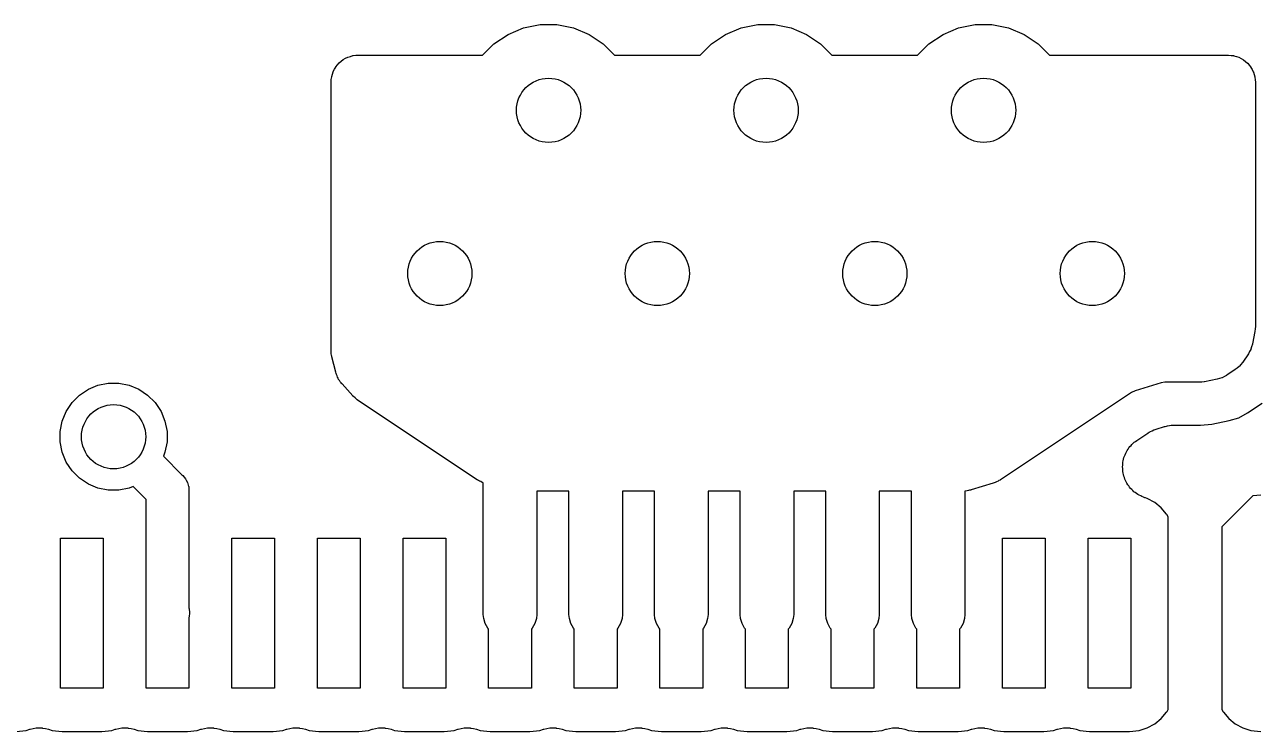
# Model space of a CAD drawing. Extents: x 86.1 to 155.4, y -71.6 to -29.3.
# Drawn here: x 102.96 to 108.72, y -32.62 to -29.32 of the extents above; entities that cross this region are included whole.
import ezdxf

# ---------------------------------------------------------------- set-up
doc = ezdxf.new("R2010")
doc.units = 0
doc.layers.add('BLACK', color=7, linetype='CONTINUOUS')

msp = doc.modelspace()

# ---------------------------------------------------------------- linework, layer by layer
at = {"layer": 'BLACK', "linetype": 'CONTINUOUS'}
for p, q in [((105.155, -29.4073), (105.221, -29.3635)), ((105.221, -29.3635), (105.293, -29.3334)), ((105.293, -29.3334), (105.371, -29.318)), ((105.371, -29.318), (105.449, -29.318)), ((105.449, -29.318), (105.527, -29.3334)), ((105.527, -29.3334), (105.599, -29.3635)), ((105.599, -29.3635), (105.665, -29.4073)), ((106.171, -29.4073), (106.237, -29.3635)), ((106.237, -29.3635), (106.309, -29.3334)), ((106.309, -29.3334), (106.387, -29.318)), ((106.387, -29.318), (106.465, -29.318)), ((106.465, -29.318), (106.543, -29.3334)), ((106.543, -29.3334), (106.615, -29.3635)), ((106.615, -29.3635), (106.681, -29.4073)), ((107.187, -29.4073), (107.253, -29.3635)), ((107.253, -29.3635), (107.325, -29.3334)), ((107.325, -29.3334), (107.403, -29.318)), ((107.403, -29.318), (107.481, -29.318)), ((107.481, -29.318), (107.559, -29.3334)), ((107.559, -29.3334), (107.631, -29.3635)), ((107.631, -29.3635), (107.697, -29.4073)), ((105.102, -29.46), (105.155, -29.4073)), ((105.665, -29.4073), (105.718, -29.46)), ((106.118, -29.46), (106.171, -29.4073)), ((106.681, -29.4073), (106.734, -29.46)), ((107.134, -29.46), (107.187, -29.4073)), ((107.697, -29.4073), (107.75, -29.46)), ((104.441, -29.4888), (104.451, -29.4812)), ((104.451, -29.4807), (104.462, -29.4752)), ((104.451, -29.481), (104.451, -29.4807)), ((104.451, -29.4812), (104.451, -29.481)), ((104.462, -29.4752), (104.473, -29.4696)), ((104.473, -29.4692), (104.485, -29.4659)), ((104.473, -29.4695), (104.473, -29.4692)), ((104.473, -29.4696), (104.473, -29.4695)), ((104.485, -29.4659), (104.496, -29.4624)), ((104.496, -29.4624), (104.497, -29.4624)), ((104.497, -29.4622), (104.509, -29.4612)), ((104.497, -29.4624), (104.497, -29.4622)), ((104.509, -29.4612), (104.521, -29.46)), ((104.521, -29.46), (105.102, -29.46)), ((105.718, -29.46), (106.118, -29.46)), ((106.734, -29.46), (107.134, -29.46)), ((107.75, -29.46), (108.585, -29.46)), ((108.585, -29.46), (108.586, -29.46)), ((108.586, -29.46), (108.586, -29.46)), ((108.586, -29.46), (108.586, -29.46)), ((108.586, -29.46), (108.587, -29.46)), ((108.587, -29.46), (108.599, -29.4613)), ((108.599, -29.4613), (108.611, -29.4626)), ((108.611, -29.4626), (108.611, -29.4627)), ((108.611, -29.4627), (108.611, -29.4628)), ((108.611, -29.4628), (108.623, -29.4664)), ((108.623, -29.4664), (108.634, -29.4699)), ((108.634, -29.4699), (108.635, -29.4701)), ((108.635, -29.4701), (108.635, -29.4703)), ((108.635, -29.4703), (108.645, -29.476)), ((108.645, -29.476), (108.656, -29.4817)), ((108.656, -29.4817), (108.656, -29.482)), ((108.656, -29.482), (108.657, -29.4822)), ((108.657, -29.4822), (108.666, -29.4899)), ((104.4, -29.5492), (104.404, -29.5378)), ((104.404, -29.537), (104.41, -29.5265)), ((104.404, -29.5374), (104.404, -29.537)), ((104.404, -29.5378), (104.404, -29.5374)), ((104.41, -29.5265), (104.416, -29.516)), ((104.416, -29.5152), (104.424, -29.5061)), ((104.416, -29.5156), (104.416, -29.5152)), ((104.416, -29.516), (104.416, -29.5156)), ((104.424, -29.5061), (104.432, -29.4969)), ((104.432, -29.4963), (104.441, -29.4888)), ((104.432, -29.4966), (104.432, -29.4963)), ((104.432, -29.4969), (104.432, -29.4966)), ((108.666, -29.4899), (108.675, -29.4975)), ((108.675, -29.4975), (108.675, -29.4979)), ((108.675, -29.4979), (108.676, -29.4981)), ((108.676, -29.4981), (108.683, -29.5075)), ((108.683, -29.5075), (108.691, -29.5167)), ((108.691, -29.5167), (108.691, -29.5171)), ((108.691, -29.5171), (108.691, -29.5175)), ((108.691, -29.5175), (108.697, -29.5281)), ((108.697, -29.5281), (108.702, -29.5386)), ((108.702, -29.5386), (108.703, -29.539)), ((108.703, -29.539), (108.703, -29.5394)), ((108.703, -29.5394), (108.706, -29.5509)), ((104.394, -29.5852), (104.395, -29.5733)), ((104.394, -29.5861), (104.394, -29.5852)), ((104.394, -29.587), (104.394, -29.5861)), ((104.394, -29.5861), (104.394, -29.5861)), ((104.394, -29.5861), (104.394, -29.5861)), ((104.394, -30.8385), (104.394, -29.587)), ((104.395, -29.5733), (104.397, -29.5615)), ((104.397, -29.5606), (104.4, -29.5492)), ((104.397, -29.561), (104.397, -29.5606)), ((104.397, -29.5615), (104.397, -29.561)), ((108.706, -29.5509), (108.71, -29.5623)), ((108.71, -29.5623), (108.71, -29.5628)), ((108.71, -29.5628), (108.71, -29.5632)), ((108.71, -29.5632), (108.711, -29.5751)), ((108.711, -29.5751), (108.712, -29.587)), ((108.712, -29.587), (108.712, -30.7255)), ((108.71, -30.7503), (108.698, -30.8089)), ((108.711, -30.7387), (108.71, -30.7503)), ((108.712, -30.7273), (108.711, -30.7387)), ((108.712, -30.7255), (108.712, -30.7256)), ((108.712, -30.7256), (108.712, -30.7256)), ((108.712, -30.7256), (108.712, -30.7256)), ((108.712, -30.7256), (108.712, -30.7273)), ((104.394, -30.8408), (104.394, -30.8385)), ((104.394, -30.8431), (104.394, -30.8408)), ((104.395, -30.8532), (104.394, -30.8431)), ((104.396, -30.8632), (104.395, -30.8532)), ((104.397, -30.8654), (104.396, -30.8632)), ((104.397, -30.8677), (104.397, -30.8654)), ((108.679, -30.8547), (108.653, -30.8938)), ((108.684, -30.8445), (108.679, -30.8547)), ((108.69, -30.8343), (108.684, -30.8445)), ((108.691, -30.8328), (108.69, -30.8335)), ((108.69, -30.8335), (108.69, -30.8343)), ((108.694, -30.8218), (108.691, -30.8328)), ((108.698, -30.8106), (108.694, -30.8218)), ((108.698, -30.8089), (108.698, -30.8091)), ((108.698, -30.8091), (108.698, -30.8091)), ((108.698, -30.8091), (108.698, -30.8091)), ((108.698, -30.8091), (108.698, -30.8106)), ((104.398, -30.8694), (104.397, -30.8677)), ((104.416, -30.9413), (104.398, -30.8694)), ((108.627, -30.9215), (108.618, -30.9288)), ((108.636, -30.9142), (108.627, -30.9215)), ((108.637, -30.9131), (108.636, -30.9136)), ((108.636, -30.9136), (108.636, -30.9142)), ((108.644, -30.9042), (108.637, -30.9131)), ((108.652, -30.8952), (108.644, -30.9042)), ((108.653, -30.894), (108.652, -30.8952)), ((108.653, -30.8938), (108.653, -30.8939)), ((108.653, -30.8939), (108.653, -30.894)), ((108.653, -30.894), (108.653, -30.894)), ((104.418, -30.9465), (104.416, -30.9413)), ((104.419, -30.9518), (104.418, -30.9465)), ((104.422, -30.9581), (104.419, -30.9518)), ((104.424, -30.9646), (104.422, -30.9581)), ((104.427, -30.9693), (104.424, -30.9646)), ((104.429, -30.9743), (104.427, -30.9693)), ((104.433, -30.9799), (104.429, -30.9743)), ((104.437, -30.9859), (104.433, -30.9799)), ((108.533, -30.9739), (108.474, -30.9856)), ((108.544, -30.9705), (108.533, -30.9739)), ((108.555, -30.9673), (108.544, -30.9705)), ((108.556, -30.9669), (108.555, -30.9673)), ((108.557, -30.9667), (108.556, -30.9669)), ((108.567, -30.9613), (108.557, -30.9667)), ((108.577, -30.9559), (108.567, -30.9613)), ((108.578, -30.9551), (108.577, -30.9559)), ((108.579, -30.955), (108.578, -30.9551)), ((108.578, -30.9551), (108.578, -30.9551)), ((108.618, -30.9288), (108.579, -30.9549)), ((108.579, -30.9549), (108.579, -30.955)), ((103.219, -31.0478), (103.26, -31.0205)), ((103.26, -31.0205), (103.305, -31.0016)), ((103.305, -31.0016), (103.353, -30.992)), ((103.353, -30.992), (103.403, -30.992)), ((103.403, -30.992), (103.451, -31.0016)), ((103.451, -31.0016), (103.496, -31.0205)), ((103.496, -31.0205), (103.537, -31.0478)), ((104.441, -30.99), (104.437, -30.9859)), ((104.444, -30.9944), (104.441, -30.99)), ((104.445, -30.9957), (104.444, -30.9944)), ((104.495, -31.0506), (104.445, -30.9957)), ((108.133, -31.0352), (107.521, -31.4436)), ((108.15, -31.0273), (108.133, -31.0352)), ((108.271, -30.9907), (108.15, -31.0273)), ((108.289, -30.988), (108.271, -30.9907)), ((108.449, -30.988), (108.289, -30.988)), ((108.461, -30.9869), (108.449, -30.988)), ((108.473, -30.9859), (108.461, -30.9869)), ((108.474, -30.9856), (108.473, -30.9859)), ((103.156, -31.1236), (103.184, -31.0826)), ((103.184, -31.0826), (103.219, -31.0478)), ((103.537, -31.0478), (103.572, -31.0826)), ((103.572, -31.0826), (103.6, -31.1236)), ((104.496, -31.0522), (104.495, -31.0506)), ((104.498, -31.054), (104.496, -31.0522)), ((104.506, -31.0605), (104.498, -31.054)), ((104.513, -31.0672), (104.506, -31.0605)), ((104.515, -31.0684), (104.513, -31.0672)), ((104.517, -31.0699), (104.515, -31.0684)), ((104.518, -31.0709), (104.517, -31.0699)), ((105.077, -31.4436), (104.518, -31.0709)), ((108.675, -31.1312), (108.744, -31.0852)), ((103.138, -31.1691), (103.156, -31.1236)), ((103.6, -31.1236), (103.618, -31.1691)), ((108.589, -31.1666), (108.634, -31.1531)), ((108.634, -31.1531), (108.675, -31.1312)), ((103.128, -31.2174), (103.138, -31.1691)), ((103.618, -31.1691), (103.628, -31.2174)), ((108.229, -31.2144), (108.237, -31.2106)), ((108.237, -31.2106), (108.243, -31.2088)), ((108.243, -31.2088), (108.249, -31.2064)), ((108.249, -31.2064), (108.288, -31.1944)), ((108.288, -31.1944), (108.29, -31.1938)), ((108.29, -31.1938), (108.296, -31.1927)), ((108.296, -31.1927), (108.302, -31.1909)), ((108.302, -31.1909), (108.311, -31.19)), ((108.311, -31.19), (108.319, -31.1885)), ((108.319, -31.1885), (108.325, -31.1886)), ((108.325, -31.1886), (108.332, -31.188)), ((108.332, -31.188), (108.455, -31.188)), ((108.455, -31.188), (108.508, -31.1827)), ((108.508, -31.1827), (108.589, -31.1666)), ((103.128, -31.2666), (103.128, -31.2174)), ((103.138, -31.3149), (103.128, -31.2666)), ((103.628, -31.2666), (103.618, -31.3149)), ((103.628, -31.2174), (103.628, -31.2666)), ((108.141, -31.2729), (108.146, -31.2676)), ((108.146, -31.2676), (108.152, -31.2636)), ((108.152, -31.2636), (108.158, -31.2591)), ((108.158, -31.2591), (108.209, -31.2251)), ((108.209, -31.2251), (108.211, -31.224)), ((108.211, -31.224), (108.216, -31.2211)), ((108.216, -31.2211), (108.222, -31.2176)), ((108.222, -31.2176), (108.229, -31.2144)), ((103.156, -31.3604), (103.138, -31.3149)), ((103.618, -31.3149), (103.611, -31.3333)), ((108.101, -31.3328), (108.103, -31.326)), ((108.103, -31.326), (108.106, -31.3194)), ((108.106, -31.3194), (108.109, -31.3124)), ((108.109, -31.3124), (108.113, -31.3065)), ((108.113, -31.3065), (108.117, -31.3003)), ((108.117, -31.3003), (108.121, -31.2944)), ((108.121, -31.2944), (108.126, -31.2882)), ((108.126, -31.2882), (108.131, -31.2832)), ((108.131, -31.2832), (108.135, -31.2777)), ((108.135, -31.2777), (108.141, -31.2729)), ((103.184, -31.4014), (103.156, -31.3604)), ((103.611, -31.3333), (103.697, -31.4198)), ((108.091, -31.3831), (108.092, -31.3756)), ((108.092, -31.3902), (108.091, -31.3831)), ((108.092, -31.3681), (108.093, -31.3611)), ((108.092, -31.3756), (108.092, -31.3681)), ((108.093, -31.3611), (108.094, -31.354)), ((108.094, -31.354), (108.096, -31.3468)), ((108.096, -31.3468), (108.098, -31.3394)), ((108.098, -31.3394), (108.101, -31.3328)), ((103.219, -31.4362), (103.184, -31.4014)), ((103.26, -31.4635), (103.219, -31.4362)), ((103.697, -31.4198), (103.701, -31.4229)), ((103.701, -31.4229), (103.714, -31.4382)), ((103.714, -31.4382), (103.717, -31.4443)), ((108.092, -31.3973), (108.092, -31.3902)), ((108.093, -31.4048), (108.092, -31.3973)), ((108.094, -31.4123), (108.093, -31.4048)), ((108.096, -31.4191), (108.094, -31.4123)), ((108.097, -31.4261), (108.096, -31.4191)), ((108.1, -31.4331), (108.097, -31.4261)), ((108.102, -31.4403), (108.1, -31.4331)), ((108.105, -31.4466), (108.102, -31.4403)), ((103.305, -31.4824), (103.26, -31.4635)), ((103.353, -31.492), (103.305, -31.4824)), ((103.403, -31.492), (103.353, -31.492)), ((103.451, -31.4824), (103.403, -31.492)), ((103.469, -31.4748), (103.451, -31.4824)), ((103.53, -31.5354), (103.469, -31.4748)), ((103.717, -31.4443), (103.723, -31.4555)), ((103.723, -31.4555), (103.728, -31.474)), ((103.728, -31.474), (103.729, -31.4744)), ((103.729, -31.4744), (103.73, -31.4891)), ((103.73, -31.4891), (103.73, -31.4891)), ((103.73, -31.4891), (103.73, -31.494)), ((103.73, -31.494), (103.73, -31.4989)), ((103.73, -31.4989), (103.73, -32.0426)), ((105.082, -31.4461), (105.077, -31.4436)), ((105.087, -31.4492), (105.082, -31.4461)), ((105.093, -31.4519), (105.087, -31.4492)), ((105.099, -31.4553), (105.093, -31.4519)), ((105.104, -31.4568), (105.099, -31.4553)), ((105.105, -31.4571), (105.104, -31.4568)), ((105.105, -32.0721), (105.105, -31.4571)), ((105.505, -31.496), (105.355, -31.496)), ((105.355, -31.496), (105.355, -32.0721)), ((105.505, -32.0721), (105.505, -31.496)), ((105.905, -31.496), (105.755, -31.496)), ((105.755, -31.496), (105.755, -32.0721)), ((105.905, -32.0721), (105.905, -31.496)), ((106.305, -31.496), (106.155, -31.496)), ((106.155, -31.496), (106.155, -32.0721)), ((106.305, -32.0721), (106.305, -31.496)), ((106.705, -31.496), (106.555, -31.496)), ((106.555, -31.496), (106.555, -32.0721)), ((106.705, -32.0721), (106.705, -31.496)), ((107.105, -31.496), (106.955, -31.496)), ((106.955, -31.496), (106.955, -32.0721)), ((107.105, -32.0721), (107.105, -31.496)), ((107.358, -31.4955), (107.355, -31.4955)), ((107.355, -31.4955), (107.355, -32.0721)), ((107.365, -31.4943), (107.358, -31.4955)), ((107.372, -31.4936), (107.365, -31.4943)), ((107.377, -31.492), (107.372, -31.4936)), ((107.383, -31.4911), (107.377, -31.492)), ((107.384, -31.4906), (107.383, -31.4911)), ((107.487, -31.4595), (107.384, -31.4906)), ((107.492, -31.4574), (107.487, -31.4595)), ((107.497, -31.4559), (107.492, -31.4574)), ((107.503, -31.4527), (107.497, -31.4559)), ((107.51, -31.45), (107.503, -31.4527)), ((107.514, -31.447), (107.51, -31.45)), ((107.519, -31.4446), (107.514, -31.447)), ((107.521, -31.4436), (107.519, -31.4446)), ((108.108, -31.4533), (108.105, -31.4466)), ((108.112, -31.4596), (108.108, -31.4533)), ((108.116, -31.4663), (108.112, -31.4596)), ((108.12, -31.4718), (108.116, -31.4663)), ((108.124, -31.4778), (108.12, -31.4718)), ((108.129, -31.4832), (108.124, -31.4778)), ((108.134, -31.4891), (108.129, -31.4832)), ((108.14, -31.4936), (108.134, -31.4891)), ((108.144, -31.4987), (108.14, -31.4936)), ((108.151, -31.503), (108.144, -31.4987)), ((103.53, -31.716), (103.53, -31.5354)), ((108.157, -31.5078), (108.151, -31.503)), ((108.163, -31.5113), (108.157, -31.5078)), ((108.169, -31.5153), (108.163, -31.5113)), ((108.176, -31.5183), (108.169, -31.5153)), ((108.182, -31.5219), (108.176, -31.5183)), ((108.189, -31.524), (108.182, -31.5219)), ((108.196, -31.5269), (108.189, -31.524)), ((108.198, -31.5275), (108.196, -31.5269)), ((108.207, -31.5303), (108.198, -31.5275)), ((108.242, -31.5489), (108.207, -31.5303)), ((108.272, -31.5739), (108.242, -31.5489)), ((108.7, -31.518), (108.555, -31.6628)), ((108.737, -31.5143), (108.7, -31.518)), ((108.297, -31.6044), (108.272, -31.5739)), ((108.298, -31.6055), (108.297, -31.6044)), ((108.305, -31.6163), (108.298, -31.6055)), ((108.305, -31.6171), (108.305, -31.6163)), ((108.305, -32.0599), (108.305, -31.6171)), ((108.555, -31.6628), (108.555, -32.5156)), ((103.13, -32.416), (103.13, -31.716)), ((103.13, -31.716), (103.33, -31.716)), ((103.33, -31.716), (103.33, -32.416)), ((103.53, -32.0611), (103.53, -31.716)), ((103.53, -31.716), (103.53, -31.716)), ((103.93, -32.416), (103.93, -31.716)), ((103.93, -31.716), (104.13, -31.716)), ((104.13, -31.716), (104.13, -32.416)), ((104.33, -32.416), (104.33, -31.716)), ((104.33, -31.716), (104.53, -31.716)), ((104.53, -31.716), (104.53, -32.416)), ((104.73, -32.416), (104.73, -31.716)), ((104.73, -31.716), (104.93, -31.716)), ((104.93, -31.716), (104.93, -32.416)), ((107.53, -32.416), (107.53, -31.716)), ((107.53, -31.716), (107.73, -31.716)), ((107.73, -31.716), (107.73, -32.416)), ((107.93, -32.416), (107.93, -31.716)), ((107.93, -31.716), (108.13, -31.716)), ((108.13, -31.716), (108.13, -32.416)), ((103.53, -32.066), (103.53, -32.0611)), ((103.53, -32.0709), (103.53, -32.066)), ((103.53, -32.416), (103.53, -32.0709)), ((103.73, -32.0426), (103.731, -32.0444)), ((103.731, -32.0444), (103.732, -32.064)), ((103.732, -32.064), (103.731, -32.0836)), ((105.107, -32.0905), (105.105, -32.0721)), ((105.355, -32.0721), (105.353, -32.0905)), ((105.507, -32.0905), (105.505, -32.0721)), ((105.755, -32.0721), (105.753, -32.0905)), ((105.907, -32.0905), (105.905, -32.0721)), ((106.155, -32.0721), (106.153, -32.0905)), ((106.307, -32.0905), (106.305, -32.0721)), ((106.555, -32.0721), (106.553, -32.0905)), ((106.707, -32.0905), (106.705, -32.0721)), ((106.955, -32.0721), (106.953, -32.0905)), ((107.107, -32.0905), (107.105, -32.0721)), ((107.355, -32.0721), (107.353, -32.0905)), ((108.305, -32.5155), (108.305, -32.0599)), ((103.731, -32.0836), (103.73, -32.0854)), ((103.73, -32.0854), (103.73, -32.416)), ((105.114, -32.1141), (105.107, -32.0905)), ((105.126, -32.1358), (105.114, -32.1141)), ((105.346, -32.1141), (105.334, -32.1358)), ((105.353, -32.0905), (105.346, -32.1141)), ((105.514, -32.1141), (105.507, -32.0905)), ((105.526, -32.1358), (105.514, -32.1141)), ((105.746, -32.1141), (105.734, -32.1358)), ((105.753, -32.0905), (105.746, -32.1141)), ((105.914, -32.1141), (105.907, -32.0905)), ((105.926, -32.1358), (105.914, -32.1141)), ((106.146, -32.1141), (106.134, -32.1358)), ((106.153, -32.0905), (106.146, -32.1141)), ((106.314, -32.1141), (106.307, -32.0905)), ((106.326, -32.1358), (106.314, -32.1141)), ((106.546, -32.1141), (106.534, -32.1358)), ((106.553, -32.0905), (106.546, -32.1141)), ((106.714, -32.1141), (106.707, -32.0905)), ((106.726, -32.1358), (106.714, -32.1141)), ((106.946, -32.1141), (106.934, -32.1358)), ((106.953, -32.0905), (106.946, -32.1141)), ((107.114, -32.1141), (107.107, -32.0905)), ((107.126, -32.1358), (107.114, -32.1141)), ((107.346, -32.1141), (107.334, -32.1358)), ((107.353, -32.0905), (107.346, -32.1141)), ((105.13, -32.1412), (105.126, -32.1358)), ((105.13, -32.416), (105.13, -32.1412)), ((105.334, -32.1358), (105.33, -32.1412)), ((105.33, -32.1412), (105.33, -32.416)), ((105.53, -32.1412), (105.526, -32.1358)), ((105.53, -32.416), (105.53, -32.1412)), ((105.734, -32.1358), (105.73, -32.1412)), ((105.73, -32.1412), (105.73, -32.416)), ((105.93, -32.1412), (105.926, -32.1358)), ((105.93, -32.416), (105.93, -32.1412)), ((106.134, -32.1358), (106.13, -32.1412)), ((106.13, -32.1412), (106.13, -32.416)), ((106.33, -32.1412), (106.326, -32.1358)), ((106.33, -32.416), (106.33, -32.1412)), ((106.534, -32.1358), (106.53, -32.1412)), ((106.53, -32.1412), (106.53, -32.416)), ((106.73, -32.1412), (106.726, -32.1358)), ((106.73, -32.416), (106.73, -32.1412)), ((106.934, -32.1358), (106.93, -32.1412)), ((106.93, -32.1412), (106.93, -32.416)), ((107.13, -32.1412), (107.126, -32.1358)), ((107.13, -32.416), (107.13, -32.1412)), ((107.334, -32.1358), (107.33, -32.1412)), ((107.33, -32.1412), (107.33, -32.416)), ((103.33, -32.416), (103.13, -32.416)), ((103.73, -32.416), (103.53, -32.416)), ((104.13, -32.416), (103.93, -32.416)), ((104.53, -32.416), (104.33, -32.416)), ((104.93, -32.416), (104.73, -32.416)), ((105.33, -32.416), (105.13, -32.416)), ((105.73, -32.416), (105.53, -32.416)), ((106.13, -32.416), (105.93, -32.416)), ((106.53, -32.416), (106.33, -32.416)), ((106.93, -32.416), (106.73, -32.416)), ((107.33, -32.416), (107.13, -32.416)), ((107.73, -32.416), (107.53, -32.416)), ((108.13, -32.416), (107.93, -32.416)), ((108.272, -32.5581), (108.297, -32.5276)), ((108.297, -32.5276), (108.298, -32.5265)), ((108.298, -32.5252), (108.299, -32.5247)), ((108.298, -32.5253), (108.298, -32.5252)), ((108.298, -32.5252), (108.298, -32.5252)), ((108.298, -32.5265), (108.298, -32.5253)), ((108.299, -32.5247), (108.305, -32.5155)), ((108.555, -32.5156), (108.562, -32.5265)), ((108.562, -32.5265), (108.563, -32.5276)), ((108.563, -32.5276), (108.588, -32.5581)), ((108.207, -32.6017), (108.242, -32.5831)), ((108.242, -32.5831), (108.272, -32.5581)), ((108.588, -32.5581), (108.618, -32.5831)), ((108.618, -32.5831), (108.653, -32.6017)), ((102.923, -32.6177), (102.969, -32.6131)), ((102.969, -32.6131), (102.986, -32.6079)), ((102.986, -32.6079), (102.987, -32.6078)), ((102.987, -32.6078), (102.988, -32.6073)), ((102.987, -32.6078), (102.987, -32.6078)), ((102.987, -32.6078), (102.987, -32.6078)), ((102.988, -32.6073), (103.002, -32.6048)), ((103.002, -32.6048), (103.016, -32.6021)), ((103.016, -32.6021), (103.017, -32.602)), ((103.016, -32.6021), (103.016, -32.6021)), ((103.017, -32.602), (103.031, -32.6021)), ((103.031, -32.6021), (103.045, -32.6021)), ((103.045, -32.6021), (103.046, -32.6023)), ((103.046, -32.6023), (103.047, -32.6023)), ((103.047, -32.6023), (103.06, -32.6052)), ((103.06, -32.6052), (103.074, -32.6079)), ((103.074, -32.6079), (103.091, -32.6131)), ((103.091, -32.6131), (103.137, -32.6177)), ((103.137, -32.6177), (103.323, -32.6177)), ((103.323, -32.6177), (103.369, -32.6131)), ((103.369, -32.6131), (103.386, -32.6079)), ((103.386, -32.6079), (103.387, -32.6078)), ((103.387, -32.6078), (103.388, -32.6073)), ((103.387, -32.6078), (103.387, -32.6078)), ((103.387, -32.6078), (103.387, -32.6078)), ((103.388, -32.6073), (103.402, -32.6048)), ((103.402, -32.6048), (103.416, -32.6021)), ((103.416, -32.6021), (103.417, -32.602)), ((103.416, -32.6021), (103.416, -32.6021)), ((103.417, -32.602), (103.431, -32.6021)), ((103.431, -32.6021), (103.445, -32.6021)), ((103.445, -32.6021), (103.446, -32.6023)), ((103.446, -32.6023), (103.447, -32.6023)), ((103.447, -32.6023), (103.46, -32.6052)), ((103.46, -32.6052), (103.474, -32.6079)), ((103.474, -32.6079), (103.491, -32.6131)), ((103.491, -32.6131), (103.537, -32.6177)), ((103.537, -32.6177), (103.723, -32.6177)), ((103.723, -32.6177), (103.769, -32.6131)), ((103.769, -32.6131), (103.786, -32.6079)), ((103.786, -32.6079), (103.787, -32.6078)), ((103.787, -32.6078), (103.788, -32.6073)), ((103.787, -32.6078), (103.787, -32.6078)), ((103.787, -32.6078), (103.787, -32.6078)), ((103.788, -32.6073), (103.802, -32.6048)), ((103.802, -32.6048), (103.816, -32.6021)), ((103.816, -32.6021), (103.817, -32.602)), ((103.816, -32.6021), (103.816, -32.6021)), ((103.817, -32.602), (103.831, -32.6021)), ((103.831, -32.6021), (103.845, -32.6021)), ((103.845, -32.6021), (103.846, -32.6023)), ((103.846, -32.6023), (103.847, -32.6023)), ((103.847, -32.6023), (103.86, -32.6052)), ((103.86, -32.6052), (103.874, -32.6079)), ((103.874, -32.6079), (103.891, -32.6131)), ((103.891, -32.6131), (103.937, -32.6177)), ((103.937, -32.6177), (104.123, -32.6177)), ((104.123, -32.6177), (104.169, -32.6131)), ((104.169, -32.6131), (104.186, -32.6079)), ((104.186, -32.6079), (104.187, -32.6078)), ((104.187, -32.6078), (104.188, -32.6073)), ((104.187, -32.6078), (104.187, -32.6078)), ((104.187, -32.6078), (104.187, -32.6078)), ((104.188, -32.6073), (104.202, -32.6048)), ((104.202, -32.6048), (104.216, -32.6021)), ((104.216, -32.6021), (104.217, -32.602)), ((104.216, -32.6021), (104.216, -32.6021)), ((104.217, -32.602), (104.231, -32.6021)), ((104.231, -32.6021), (104.245, -32.6021)), ((104.245, -32.6021), (104.246, -32.6023)), ((104.246, -32.6023), (104.247, -32.6023)), ((104.247, -32.6023), (104.26, -32.6052)), ((104.26, -32.6052), (104.274, -32.6079)), ((104.274, -32.6079), (104.291, -32.6131)), ((104.291, -32.6131), (104.337, -32.6177)), ((104.337, -32.6177), (104.523, -32.6177)), ((104.523, -32.6177), (104.569, -32.6131)), ((104.569, -32.6131), (104.586, -32.6079)), ((104.586, -32.6079), (104.587, -32.6078)), ((104.587, -32.6078), (104.588, -32.6073)), ((104.587, -32.6078), (104.587, -32.6078)), ((104.587, -32.6078), (104.587, -32.6078)), ((104.588, -32.6073), (104.602, -32.6048)), ((104.602, -32.6048), (104.616, -32.6021)), ((104.616, -32.6021), (104.617, -32.602)), ((104.616, -32.6021), (104.616, -32.6021)), ((104.617, -32.602), (104.631, -32.6021)), ((104.631, -32.6021), (104.645, -32.6021)), ((104.645, -32.6021), (104.646, -32.6023)), ((104.646, -32.6023), (104.647, -32.6023)), ((104.647, -32.6023), (104.66, -32.6052)), ((104.66, -32.6052), (104.674, -32.6079)), ((104.674, -32.6079), (104.691, -32.6131)), ((104.691, -32.6131), (104.737, -32.6177)), ((104.737, -32.6177), (104.923, -32.6177)), ((104.923, -32.6177), (104.969, -32.6131)), ((104.969, -32.6131), (104.986, -32.6079)), ((104.986, -32.6079), (104.987, -32.6078)), ((104.987, -32.6078), (104.988, -32.6073)), ((104.987, -32.6078), (104.987, -32.6078)), ((104.987, -32.6078), (104.987, -32.6078)), ((104.988, -32.6073), (105.002, -32.6048)), ((105.002, -32.6048), (105.016, -32.6021)), ((105.016, -32.6021), (105.017, -32.602)), ((105.016, -32.6021), (105.016, -32.6021)), ((105.017, -32.602), (105.031, -32.6021)), ((105.031, -32.6021), (105.045, -32.6021)), ((105.045, -32.6021), (105.046, -32.6023)), ((105.046, -32.6023), (105.047, -32.6023)), ((105.047, -32.6023), (105.06, -32.6052)), ((105.06, -32.6052), (105.074, -32.6079)), ((105.074, -32.6079), (105.091, -32.6131)), ((105.091, -32.6131), (105.137, -32.6177)), ((105.137, -32.6177), (105.323, -32.6177)), ((105.323, -32.6177), (105.369, -32.6131)), ((105.369, -32.6131), (105.386, -32.6079)), ((105.386, -32.6079), (105.387, -32.6078)), ((105.387, -32.6078), (105.388, -32.6073)), ((105.387, -32.6078), (105.387, -32.6078)), ((105.387, -32.6078), (105.387, -32.6078)), ((105.388, -32.6073), (105.402, -32.6048)), ((105.402, -32.6048), (105.416, -32.6021)), ((105.416, -32.6021), (105.417, -32.602)), ((105.416, -32.6021), (105.416, -32.6021)), ((105.417, -32.602), (105.431, -32.6021)), ((105.431, -32.6021), (105.445, -32.6021)), ((105.445, -32.6021), (105.446, -32.6023)), ((105.446, -32.6023), (105.447, -32.6023)), ((105.447, -32.6023), (105.46, -32.6052)), ((105.46, -32.6052), (105.474, -32.6079)), ((105.474, -32.6079), (105.491, -32.6131)), ((105.491, -32.6131), (105.537, -32.6177)), ((105.537, -32.6177), (105.723, -32.6177)), ((105.723, -32.6177), (105.769, -32.6131)), ((105.769, -32.6131), (105.786, -32.6079)), ((105.786, -32.6079), (105.787, -32.6078)), ((105.787, -32.6078), (105.788, -32.6073)), ((105.787, -32.6078), (105.787, -32.6078)), ((105.787, -32.6078), (105.787, -32.6078)), ((105.788, -32.6073), (105.802, -32.6048)), ((105.802, -32.6048), (105.816, -32.6021)), ((105.816, -32.6021), (105.817, -32.602)), ((105.816, -32.6021), (105.816, -32.6021)), ((105.817, -32.602), (105.831, -32.6021)), ((105.831, -32.6021), (105.845, -32.6021)), ((105.845, -32.6021), (105.846, -32.6023)), ((105.846, -32.6023), (105.847, -32.6023)), ((105.847, -32.6023), (105.86, -32.6052)), ((105.86, -32.6052), (105.874, -32.6079)), ((105.874, -32.6079), (105.891, -32.6131)), ((105.891, -32.6131), (105.937, -32.6177)), ((105.937, -32.6177), (106.123, -32.6177)), ((106.123, -32.6177), (106.169, -32.6131)), ((106.169, -32.6131), (106.186, -32.6079)), ((106.186, -32.6079), (106.187, -32.6078)), ((106.187, -32.6078), (106.188, -32.6073)), ((106.187, -32.6078), (106.187, -32.6078)), ((106.187, -32.6078), (106.187, -32.6078)), ((106.188, -32.6073), (106.202, -32.6048)), ((106.202, -32.6048), (106.216, -32.6021)), ((106.216, -32.6021), (106.217, -32.602)), ((106.216, -32.6021), (106.216, -32.6021)), ((106.217, -32.602), (106.231, -32.6021)), ((106.231, -32.6021), (106.245, -32.6021)), ((106.245, -32.6021), (106.246, -32.6023)), ((106.246, -32.6023), (106.247, -32.6023)), ((106.247, -32.6023), (106.26, -32.6052)), ((106.26, -32.6052), (106.274, -32.6079)), ((106.274, -32.6079), (106.291, -32.6131)), ((106.291, -32.6131), (106.337, -32.6177)), ((106.337, -32.6177), (106.523, -32.6177)), ((106.523, -32.6177), (106.569, -32.6131)), ((106.569, -32.6131), (106.586, -32.6079)), ((106.586, -32.6079), (106.587, -32.6078)), ((106.587, -32.6078), (106.588, -32.6073)), ((106.587, -32.6078), (106.587, -32.6078)), ((106.587, -32.6078), (106.587, -32.6078)), ((106.588, -32.6073), (106.602, -32.6048)), ((106.602, -32.6048), (106.616, -32.6021)), ((106.616, -32.6021), (106.617, -32.602)), ((106.616, -32.6021), (106.616, -32.6021)), ((106.617, -32.602), (106.631, -32.6021)), ((106.631, -32.6021), (106.645, -32.6021)), ((106.645, -32.6021), (106.646, -32.6023)), ((106.646, -32.6023), (106.647, -32.6023)), ((106.647, -32.6023), (106.66, -32.6052)), ((106.66, -32.6052), (106.674, -32.6079)), ((106.674, -32.6079), (106.691, -32.6131)), ((106.691, -32.6131), (106.737, -32.6177)), ((106.737, -32.6177), (106.923, -32.6177)), ((106.923, -32.6177), (106.969, -32.6131)), ((106.969, -32.6131), (106.986, -32.6079)), ((106.986, -32.6079), (106.987, -32.6078)), ((106.987, -32.6078), (106.988, -32.6073)), ((106.987, -32.6078), (106.987, -32.6078)), ((106.987, -32.6078), (106.987, -32.6078)), ((106.988, -32.6073), (107.002, -32.6048)), ((107.002, -32.6048), (107.016, -32.6021)), ((107.016, -32.6021), (107.017, -32.602)), ((107.016, -32.6021), (107.016, -32.6021)), ((107.017, -32.602), (107.031, -32.6021)), ((107.031, -32.6021), (107.045, -32.6021)), ((107.045, -32.6021), (107.046, -32.6023)), ((107.046, -32.6023), (107.047, -32.6023)), ((107.047, -32.6023), (107.06, -32.6052)), ((107.06, -32.6052), (107.074, -32.6079)), ((107.074, -32.6079), (107.091, -32.6131)), ((107.091, -32.6131), (107.137, -32.6177)), ((107.137, -32.6177), (107.323, -32.6177)), ((107.323, -32.6177), (107.369, -32.6131)), ((107.369, -32.6131), (107.386, -32.6079)), ((107.386, -32.6079), (107.387, -32.6078)), ((107.387, -32.6078), (107.388, -32.6073)), ((107.387, -32.6078), (107.387, -32.6078)), ((107.387, -32.6078), (107.387, -32.6078)), ((107.388, -32.6073), (107.402, -32.6048)), ((107.402, -32.6048), (107.416, -32.6021)), ((107.416, -32.6021), (107.417, -32.602)), ((107.416, -32.6021), (107.416, -32.6021)), ((107.417, -32.602), (107.431, -32.6021)), ((107.431, -32.6021), (107.445, -32.6021)), ((107.445, -32.6021), (107.446, -32.6023)), ((107.446, -32.6023), (107.447, -32.6023)), ((107.447, -32.6023), (107.46, -32.6052)), ((107.46, -32.6052), (107.474, -32.6079)), ((107.474, -32.6079), (107.491, -32.6131)), ((107.491, -32.6131), (107.537, -32.6177)), ((107.537, -32.6177), (107.723, -32.6177)), ((107.723, -32.6177), (107.769, -32.6131)), ((107.769, -32.6131), (107.786, -32.6079)), ((107.786, -32.6079), (107.787, -32.6078)), ((107.787, -32.6078), (107.788, -32.6073)), ((107.787, -32.6078), (107.787, -32.6078)), ((107.787, -32.6078), (107.787, -32.6078)), ((107.788, -32.6073), (107.802, -32.6048)), ((107.802, -32.6048), (107.816, -32.6021)), ((107.816, -32.6021), (107.817, -32.602)), ((107.816, -32.6021), (107.816, -32.6021)), ((107.817, -32.602), (107.831, -32.6021)), ((107.831, -32.6021), (107.845, -32.6021)), ((107.845, -32.6021), (107.846, -32.6023)), ((107.846, -32.6023), (107.847, -32.6023)), ((107.847, -32.6023), (107.86, -32.6052)), ((107.86, -32.6052), (107.874, -32.6079)), ((107.874, -32.6079), (107.891, -32.6131)), ((107.891, -32.6131), (107.937, -32.6177)), ((107.937, -32.6177), (108.123, -32.6177)), ((108.123, -32.6177), (108.169, -32.6131)), ((108.169, -32.6131), (108.207, -32.6017)), ((108.653, -32.6017), (108.691, -32.6131)), ((108.691, -32.6131), (108.737, -32.6177))]:
    msp.add_line(p, q, dxfattribs=at)
at = {"layer": 'BLACK'}
for centre in [(105.41, -29.718), (106.426, -29.718), (107.442, -29.718), (104.902, -30.48), (105.918, -30.48), (106.934, -30.48), (107.95, -30.48), (103.378, -31.242)]:
    msp.add_circle(centre, 0.15, dxfattribs=at)

doc.saveas('drawing.dxf')
